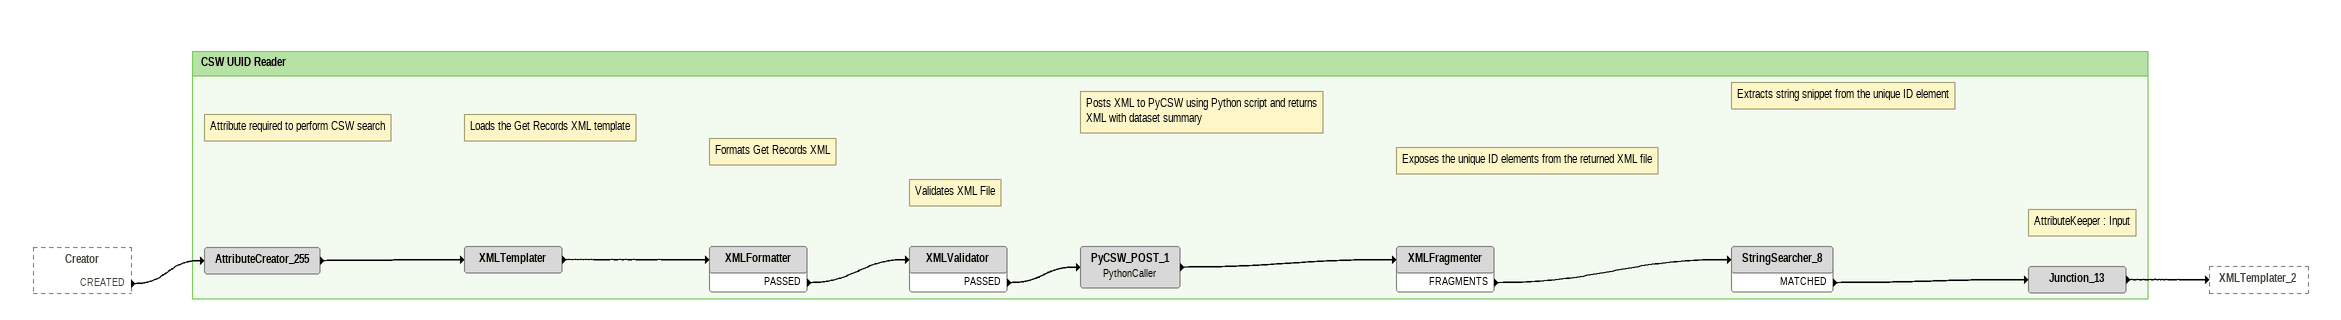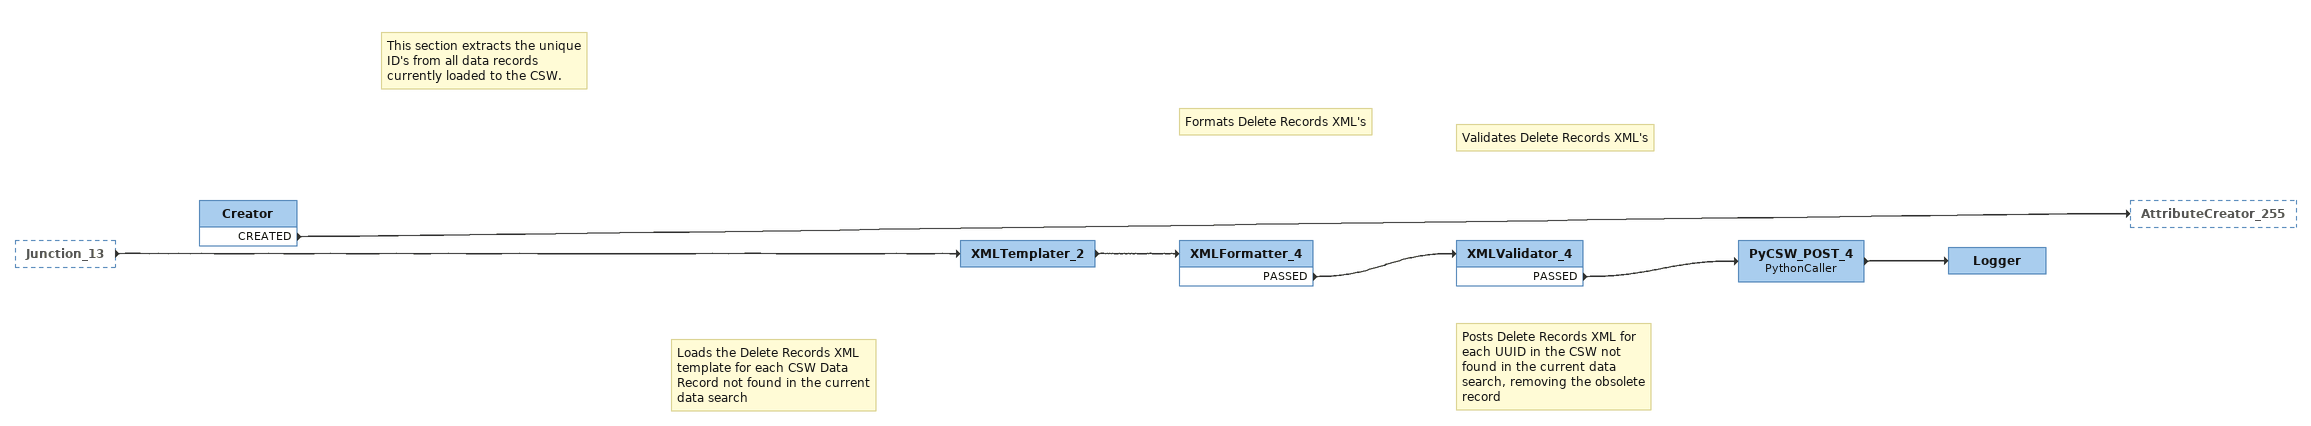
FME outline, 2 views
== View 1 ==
Creator [outside]
    CREATED -> AttributeCreator_255

Bookmark: CSW UUID Reader
Note: Attribute required to perform CSW search
AttributeCreator_255
    -> XMLTemplater
Note: Loads the Get Records XML template
XMLTemplater
    -> XMLFormatter
Note: Formats Get Records XML
XMLFormatter
    PASSED -> XMLValidator
Note: Validates XML File
XMLValidator
    PASSED -> PyCSW_POST_1
Note: Posts XML to PyCSW using Python script and returns XML with dataset summary
PyCSW_POST_1: PythonCaller
    -> XMLFragmenter
Note: Exposes the unique ID elements from the returned XML file
XMLFragmenter
    FRAGMENTS -> StringSearcher_8
Note: Extracts string snippet from the unique ID element
StringSearcher_8
    MATCHED -> Junction_13
Note: AttributeKeeper : Input
Junction_13
    -> XMLTemplater_2

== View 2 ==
Junction_13 [outside]
    -> XMLTemplater_2
Note: This section extracts the unique ID's from all data records currently loaded to the CSW.
Creator
    CREATED -> AttributeCreator_255
Note: Loads the Delete Records XML template for each CSW Data Record not found in the current data search
XMLTemplater_2
    -> XMLFormatter_4
Note: Formats Delete Records XML's
XMLFormatter_4
    PASSED -> XMLValidator_4
Note: Validates Delete Records XML's
XMLValidator_4
    PASSED -> PyCSW_POST_4
Note: Posts Delete Records XML for each UUID in the CSW not found in the current data search, removing the obsolete record
PyCSW_POST_4: PythonCaller
    -> Logger
Logger
